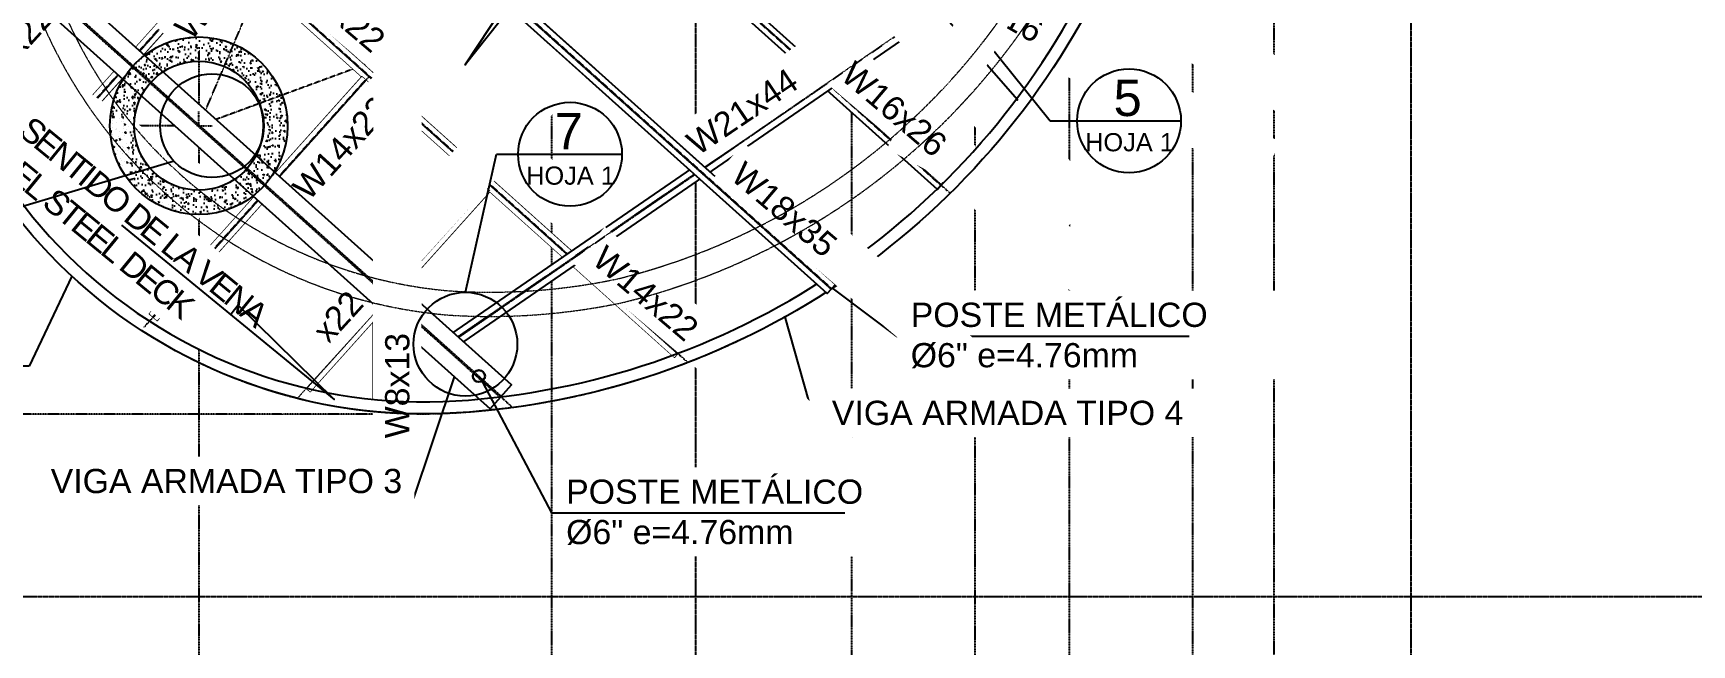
# Model space of a CAD drawing. Header units: millimetres. Extents: x 59135 to 3708801, y -250967 to 196121.
# Drawn here: x 3287168 to 3307716, y -45999 to -38423 of the extents above; entities that cross this region are included whole.
import ezdxf
from ezdxf.enums import TextEntityAlignment as Align

# ---------------------------------------------------------------- set-up
doc = ezdxf.new("R2010")
doc.units = ezdxf.units.MM
doc.header["$LTSCALE"] = 5
doc.set_wipeout_variables(frame=1)
for name, pattern in [('ACAD_ISO10W100', [18, 12, -3, 0, -3]), ('CENTER', [2, 1.25, -0.25, 0.25, -0.25]), ('CENTER2', [1.125, 0.75, -0.125, 0.125, -0.125]), ('DASHDOT', [1, 0.5, -0.25, 0, -0.25]), ('HIDDEN', [0.375, 0.25, -0.125])]:
    doc.linetypes.add(name, pattern=pattern)
for name, color, linetype in [('A-ejes', 251, 'ACAD_ISO10W100'), ('EE-5', 7, 'Continuous'), ('EE-ACHURADOS', 9, 'Continuous'), ('EE-CARPETA 51', 250, 'HIDDEN'), ('EE-CENTROS', 8, 'CENTER'), ('EE-COLUMNAS CONCRETO', 11, 'Continuous'), ('EE-COTAS', 1, 'Continuous'), ('EE-DETALLES', 1, 'Continuous'), ('EE-EJES', 8, 'DASHDOT'), ('EE-OCULTAS', 252, 'HIDDEN'), ('EE-OCULTO', 252, 'HIDDEN'), ('EE-PMETALICO 6x4.76', 70, 'Continuous'), ('EE-TEXTO 1', 4, 'Continuous'), ('EE-TEXTO 2', 2, 'Continuous'), ('EE-V ARMADA TIPO 3', 41, 'Continuous'), ('EE-V ARMADA TIPO 4', 130, 'Continuous'), ('EE-W14x22', 30, 'Continuous'), ('EE-W16x26', 211, 'Continuous'), ('EE-W18x35', 255, 'Continuous'), ('EE-W21x44', 132, 'Continuous'), ('EE-W8x13', 65, 'Continuous'), ('EST-CAMBIO SECCION VIGAS', 240, 'HIDDEN')]:
    doc.layers.add(name, color=color, linetype=linetype)
doc.styles.add('ARIAL EE', font='arial.ttf')
doc.dimstyles.new('EE 1_STANDAR', dxfattribs={"dimtxt": 2, "dimasz": 1.5, "dimexe": 1, "dimexo": 0.5, "dimgap": 0.8, "dimtad": 1, "dimdec": 0, "dimdsep": 46, "dimtxsty": 'ARIAL EE', "dimcen": 0.09, "dimclrd": 256, "dimclre": 256, "dimclrt": 2, "dimadec": 0, "dimazin": 0, "dimtfac": 1, "dimtdec": 0, "dimtofl": 0, "dimtmove": 1, "dimatfit": 2, "dimfxl": 1, "dimtolj": 1, "dimlwd": -1, "dimlwe": -1, "dimarcsym": 1})

# ---------------------------------------------------------------- blocks, each defined once
blk = doc.blocks.new('EJES ARQUITECTONICOS(10-12-2012)')
at = {"layer": 'EE-EJES', "linetype": 'CENTER2', "ltscale": 2.5}
for p, q in [((6160, -10556), (6160, 59255)), ((15017, 59255), (15017, -10556)), ((-11196, -5830), (76893, -5830))]:
    blk.add_line(p, q, dxfattribs=at)
blk = doc.blocks.new('*U118')
blk.add_wipeout([(-70, 1275), (70, 1275), (70, -2828), (-70, -2828)])
blk.add_lwpolyline([(-70, 1275), (70, 1275), (70, -2828), (-70, -2828)], close=True)
at = {"layer": 'EE-OCULTAS'}
for p, q in [((-3, 1275), (-3, -2828)), ((3, 1275), (3, -2828))]:
    blk.add_line(p, q, dxfattribs=at)
blk = doc.blocks.new('*U226')
blk.add_lwpolyline([(-51, 1131), (51, 1131), (51, 0), (-51, 0)], close=True)
blk.add_wipeout([(-51, 1131), (51, 1131), (51, 0), (-51, 0)])
at = {"layer": 'EE-OCULTAS'}
for p, q in [((-3, 1131), (-3, 0)), ((3, 1131), (3, 0))]:
    blk.add_line(p, q, dxfattribs=at)
blk = doc.blocks.new('*U262')
blk.add_lwpolyline([(-64, 174), (63, 174), (63, -11981), (-64, -11981)], close=True)
blk.add_wipeout([(-64, 174), (63, 174), (63, -11981), (-64, -11981)])
at = {"layer": 'EE-OCULTAS'}
for p, q in [((-3, -11981), (-3, 174)), ((3, -11981), (3, 174))]:
    blk.add_line(p, q, dxfattribs=at)
blk = doc.blocks.new('*U263')
blk.add_wipeout([(-70, 399), (70, 399), (70, -13722), (-70, -13722)])
blk.add_lwpolyline([(-70, 399), (70, 399), (70, -13722), (-70, -13722)], close=True)
at = {"layer": 'EE-OCULTAS'}
for p, q in [((-3, 399), (-3, -13722)), ((3, 399), (3, -13722))]:
    blk.add_line(p, q, dxfattribs=at)
blk = doc.blocks.new('*U237')
blk.add_lwpolyline([(-64, 1889), (63, 1889), (63, -2054), (-64, -2054)], close=True)
blk.add_wipeout([(-64, 1889), (63, 1889), (63, -2054), (-64, -2054)])
at = {"layer": 'EE-OCULTAS'}
for p, q in [((-3, -2054), (-3, 1889)), ((3, -2054), (3, 1889))]:
    blk.add_line(p, q, dxfattribs=at)
blk = doc.blocks.new('*U238')
blk.add_lwpolyline([(-64, 1889), (63, 1889), (63, -1518), (-64, -1518)], close=True)
blk.add_wipeout([(-64, 1889), (63, 1889), (63, -1518), (-64, -1518)])
at = {"layer": 'EE-OCULTAS'}
for p, q in [((-3, -1518), (-3, 1889)), ((3, -1518), (3, 1889))]:
    blk.add_line(p, q, dxfattribs=at)
blk = doc.blocks.new('*U239')
blk.add_lwpolyline([(-64, 1889), (63, 1889), (63, -1442), (-64, -1442)], close=True)
blk.add_wipeout([(-64, 1889), (63, 1889), (63, -1442), (-64, -1442)])
at = {"layer": 'EE-OCULTAS'}
for p, q in [((-3, -1442), (-3, 1889)), ((3, -1442), (3, 1889))]:
    blk.add_line(p, q, dxfattribs=at)
blk = doc.blocks.new('*U240')
blk.add_wipeout([(-82, 525), (82, 525), (82, -7560), (-82, -7560)]).dxf.layer = 'EE-W21x44'
at = {"layer": 'EE-CENTROS'}
for points in [[(-4, -7560), (-4, 525)], [(4, -7560), (4, 525)]]:
    blk.add_lwpolyline(points, dxfattribs=at)
at = {"layer": 'EE-W21x44'}
blk.add_lwpolyline([(-82, 525), (82, 525), (82, -7560), (-82, -7560)], close=True, dxfattribs=at)
blk = doc.blocks.new('POSTE M 6x4.76')
at = {"layer": 'EE-ACHURADOS'}
h = blk.add_hatch(color=256, dxfattribs=at)
h.dxf.hatch_style = 1
h.paths.add_polyline_path([(-102, -37, 1), (51, -37, 1)])
h.paths.add_polyline_path([(46, -37, -1), (-97, -37, -1)], flags=16)
at = {"layer": 'EE-PMETALICO 6x4.76'}
for radius in [76.2, 71.4]:
    blk.add_circle((-26, -37), radius, dxfattribs=at)
blk = doc.blocks.new('*U208')
blk.add_wipeout([(-200, 1059), (200, 1059), (200, -8631), (-200, -8631)]).dxf.layer = 'EE-V ARMADA TIPO 3'
at = {"layer": 'EE-CENTROS'}
for p, q in [((-8, -8631), (-8, 1059)), ((8, -8631), (8, 1059))]:
    blk.add_line(p, q, dxfattribs=at)
at = {"layer": 'EE-V ARMADA TIPO 3'}
blk.add_lwpolyline([(-200, 1059), (200, 1059), (200, -8631), (-200, -8631)], close=True, dxfattribs=at)
blk = doc.blocks.new('ITEM DETALLE')
at = {"layer": 'EE-5'}
blk.add_line((-4.29, 0), (4.29, 0), dxfattribs=at)
blk.add_circle((0, 0), 4.29, dxfattribs=at)
at = {"layer": 'EE-TEXTO 1', "style": 'ARIAL EE'}
blk.add_attdef('X', text='', height=3, dxfattribs=at).set_placement((-0.11, 1.9), align=Align.MIDDLE_CENTER)
at = {"layer": 'EE-TEXTO 2', "style": 'ARIAL EE'}
blk.add_attdef('###', text='', height=1.5, dxfattribs=at).set_placement((0.04, -1.76), align=Align.MIDDLE_CENTER)
blk = doc.blocks.new('*U540')
blk.add_wipeout([(-76, 8955), (76, 8955), (76, -4752), (-76, -4752)])
blk.add_lwpolyline([(-76, 8955), (76, 8955), (76, -4752), (-76, -4752)], close=True)
at = {"layer": 'EE-OCULTO'}
for p, q in [((-4, -4752), (-4, 8955)), ((4, -4752), (4, 8955))]:
    blk.add_line(p, q, dxfattribs=at)
blk = doc.blocks.new('COLUMNA CONCRETO')
at = {"layer": 'EE-ACHURADOS'}
h = blk.add_hatch(dxfattribs=at)
h.set_pattern_fill('AR-CONC', color=256)
h.set_pattern_definition([(50, (-2321747.4, -250169.48), (182.184669, -15.939086), [19.05, -209.55]), (355, (-2321747.4, -250169.48), (-35.243421, 191.056845), [15.24, -167.640584]), (100.451445, (-2321732.22, -250170.81), (146.941247, 175.117752), [16.190009, -178.090245]), (46.1842, (-2321747.4, -250118.68), (271.07904, -42.042328), [28.575, -314.325]), (96.635558, (-2321724.8, -250122.2), (237.404134, 247.426125), [24.285023, -267.135608]), (351.184151, (-2321747.4, -250118.68), (237.404134, 247.426125), [22.859967, -251.459732]), (21, (-2321722, -250131.38), (151.614391, -102.265198), [19.05, -209.55]), (326, (-2321722, -250131.38), (61.802028, 184.187966), [15.24, -167.64]), (71.451445, (-2321709.37, -250139.9), (213.416419, 81.922769), [16.190009, -178.089938]), (37.5, (-2321747.4, -250169.485), (3.0886033, 84.5550389), [0, -165.608, 0, -170.18, 0, -168.275]), (7.5, (-2321747.4, -250169.485), (66.8196625, 100.1805748), [0, -97.028, 0, -161.798, 0, -64.135]), (327.5, (-2321804.044, -250169.485), (135.5905952, -5.728744), [0, -63.5, 0, -198.12, 0, -262.89]), (317.5, (-2321829.44, -250169.48), (148.1291814, 25.426491), [0, -82.55, 0, -131.572, 0, -186.69])])
h.paths.add_polyline_path([(-1100, 0, 1), (1100, 0, 1)])
h.paths.add_polyline_path([(800, 0, -1), (-800, 0, -1)], flags=16)
at = {"layer": 'EE-COLUMNAS CONCRETO'}
for radius in [1100, 800]:
    blk.add_circle((0, 0), radius, dxfattribs=at)
at = {"layer": 'EE-EJES'}
for q in [(0, 175), (168, 0)]:
    blk.add_line((0, 0), q, dxfattribs=at)

msp = doc.modelspace()

# ---------------------------------------------------------------- linework, layer by layer
at = {"layer": 'A-ejes', "ltscale": 0.05}
msp.add_line((3289223.4, -39569.3), (3293595.1, -29267.3), dxfattribs=at)
at = {"layer": 'EE-OCULTAS'}
for p, q in [((3302538.4, -25826.4), (3302538.4, -47566.1)), ((3293590.5, -29267.3), (3293590.5, -47566.1)), ((3289218.6, -29771.6), (3289218.6, -47566.1)), ((3298834.2, -34039.5), (3298834.2, -47331.3)), ((3301530.7, -35568.8), (3301530.7, -47725.9)), ((3297304.9, -36736), (3297304.9, -47569.2)), ((3300001.4, -38265.3), (3300001.4, -47911.2)), ((3289218.6, -39569.3), (3278393.9, -39569.3)), ((3292001, -43140.5), (3278393.9, -43140.5))]:
    msp.add_line(p, q, dxfattribs=at)

# ---------------------------------------------------------------- block references
at = {"layer": 'EE-EJES'}
msp.add_blockref('EJES ARQUITECTONICOS(10-12-2012)', (3289218.6, -39569.3), dxfattribs=at)

# ---------------------------------------------------------------- leaders
at = {"layer": 'EE-COTAS', "annotation_type": 0, "has_hookline": 1, "hookline_direction": 0, "text_width": 4332.8}
msp.add_leader([(3296476.5, -41922.7), (3296892.8, -43399.9), (3296894.3, -43399.9)], dimstyle='EE 1_STANDAR', override={"dimscale": 0, "dimgap": 0.8, "dimtad": 1, "dimfxl": 0.0015, "dimtfill": 1}, dxfattribs=at)

# ---------------------------------------------------------------- next in the draw order: block references
at = {"layer": 'EE-W16x26', "rotation": 41.14249472395423}
msp.add_blockref('*U118', (3297447.7, -37161), dxfattribs=at)
at = {"layer": 'EE-W8x13', "rotation": 180.0000000000008}
msp.add_blockref('*U226', (3291436.5, -41830.8), dxfattribs=at)

# ---------------------------------------------------------------- next in the draw order: texts
at = {"layer": 'EE-COTAS', "color": 2, "insert": (3301416.6, -43279.9), "char_height": 300, "width": 4402.361, "attachment_point": 9, "style": 'ARIAL EE', "bg_fill": 2}
msp.add_mtext('VIGA ARMADA TIPO 4', dxfattribs=at)

# ---------------------------------------------------------------- next in the draw order: linework, layer by layer
at = {"layer": 'A-ejes', "ltscale": 0.05}
msp.add_line((3297403.5, -36562), (3289223.4, -39569.3), dxfattribs=at)
at = {"layer": 'EE-EJES'}
for points in [[(3287794.7, -30773.9), (3298527.7, -40405.8)], [(3286739.1, -32332.4), (3297056.3, -41591.2)], [(3285983.4, -34160.1), (3295279.5, -42502.6)]]:
    msp.add_lwpolyline(points, dxfattribs=at)

# ---------------------------------------------------------------- next in the draw order: block references
at = {"layer": 'EE-W14x22', "rotation": 48.094885721132}
msp.add_blockref('*U262', (3286237, -34387.7), dxfattribs=at)

# ---------------------------------------------------------------- next in the draw order: texts
at = {"layer": 'EE-TEXTO 2', "color": 2, "insert": (3290387.9, -37459.1), "char_height": 300, "width": 4650.833, "attachment_point": 1, "rotation": 319.6355, "style": 'ARIAL EE', "bg_fill": 2}
msp.add_mtext('W14x22', dxfattribs=at)

# ---------------------------------------------------------------- next in the draw order: leaders
at = {"layer": 'EE-COTAS', "annotation_type": 0, "has_hookline": 1, "hookline_direction": 1, "text_width": 4332.8}
msp.add_leader([(3287647.1, -41432.1), (3287116.5, -42548.5), (3287115, -42548.5)], dimstyle='EE 1_STANDAR', override={"dimscale": 0, "dimgap": 0.8, "dimtad": 1, "dimfxl": 0.0015, "dimtfill": 1}, dxfattribs=at)

# ---------------------------------------------------------------- next in the draw order: block references
at = {"layer": 'EE-W16x26', "rotation": 48.09488572113527}
msp.add_blockref('*U263', (3288203.4, -31140.6), dxfattribs=at)

# ---------------------------------------------------------------- next in the draw order: linework, layer by layer
at = {"layer": 'EE-EJES'}
msp.add_lwpolyline([(3286811.1, -40509.9), (3289598.3, -37404.1)], dxfattribs=at)

# ---------------------------------------------------------------- next in the draw order: block references
at = {"layer": 'EE-W14x22', "rotation": 318.0948857211407}
msp.add_blockref('*U237', (3288294.3, -38857.1), dxfattribs=at)

# ---------------------------------------------------------------- next in the draw order: linework, layer by layer
at = {"layer": 'EE-EJES'}
msp.add_lwpolyline([(3288543, -42064.1), (3291330.1, -38958.3)], dxfattribs=at)

# ---------------------------------------------------------------- next in the draw order: block references
at = {"layer": 'EE-W14x22', "rotation": 318.0948857211407}
msp.add_blockref('*U238', (3287178, -37855.2), dxfattribs=at)
at = {"layer": 'EE-W14x22', "xscale": -1, "rotation": 318.0948857211197}
msp.add_blockref('*U237', (3290026.2, -40411.3), dxfattribs=at)

# ---------------------------------------------------------------- next in the draw order: linework, layer by layer
at = {"layer": 'EE-EJES'}
msp.add_lwpolyline([(3290438.1, -42946.8), (3292818.6, -40294.1)], dxfattribs=at)

# ---------------------------------------------------------------- next in the draw order: block references
at = {"layer": 'EE-W14x22', "xscale": -1, "rotation": 318.0948857211307}
msp.add_blockref('*U239', (3291514.7, -41747.1), dxfattribs=at)

# ---------------------------------------------------------------- next in the draw order: texts
at = {"layer": 'EE-TEXTO 2', "color": 2, "insert": (3291393.2, -41188.5), "char_height": 300, "width": 4650.833, "attachment_point": 1, "rotation": 47.74039, "style": 'ARIAL EE', "bg_fill": 2}
msp.add_mtext('W14x22', dxfattribs=at)

# ---------------------------------------------------------------- next in the draw order: leaders
at = {"layer": 'EE-COTAS', "annotation_type": 0, "has_hookline": 1, "hookline_direction": 1, "text_width": 4334}
msp.add_leader([(3292391.1, -42654.4), (3291860.5, -44244.2), (3291859, -44244.2)], dimstyle='EE 1_STANDAR', override={"dimscale": 0, "dimgap": 0.8, "dimtad": 1, "dimfxl": 0.0015, "dimtfill": 1}, dxfattribs=at)

# ---------------------------------------------------------------- next in the draw order: texts
at = {"layer": 'EE-COTAS', "color": 2, "insert": (3291739, -44124.2), "char_height": 300, "width": 4402.361, "attachment_point": 9, "style": 'ARIAL EE', "bg_fill": 2}
msp.add_mtext('VIGA ARMADA TIPO 3', dxfattribs=at)
at = {"layer": 'EE-TEXTO 2', "color": 2, "insert": (3290359.7, -40310.6), "char_height": 300, "width": 4650.833, "attachment_point": 1, "rotation": 47.74039, "style": 'ARIAL EE', "bg_fill": 2}
msp.add_mtext('W14x22', dxfattribs=at)

# ---------------------------------------------------------------- next in the draw order: texts
at = {"layer": 'EE-TEXTO 2', "color": 2, "insert": (3288896.6, -38326.6), "char_height": 300, "width": 4650.833, "attachment_point": 1, "rotation": 47.74039, "style": 'ARIAL EE', "bg_fill": 2}
msp.add_mtext('W14x22', dxfattribs=at)

# ---------------------------------------------------------------- next in the draw order: block references
at = {"layer": 'EE-W21x44', "rotation": 124.557493648977}
msp.add_blockref('*U240', (3292701.8, -42005.1), dxfattribs=at)

# ---------------------------------------------------------------- next in the draw order: linework, layer by layer
at = {"layer": 'EE-COTAS'}
msp.add_lwpolyline([(3294639.9, -36147.7), (3292517.8, -38813.8), (3293434.5, -37423), (3293551, -37515.7)], dxfattribs=at)

# ---------------------------------------------------------------- next in the draw order: texts
at = {"layer": 'EE-TEXTO 2', "color": 2, "insert": (3294268, -41033.6), "char_height": 300, "width": 4650.833, "attachment_point": 1, "rotation": 319.6355, "style": 'ARIAL EE', "bg_fill": 2}
msp.add_mtext('W14x22', dxfattribs=at)

# ---------------------------------------------------------------- next in the draw order: block references
at = {"layer": 'EE-PMETALICO 6x4.76'}
msp.add_blockref('POSTE M 6x4.76', (3296749, -41255.8), dxfattribs=at)

# ---------------------------------------------------------------- next in the draw order: texts
at = {"layer": 'EE-COTAS', "color": 2, "insert": (3293770.6, -44763.4), "char_height": 300, "width": 4402.361, "attachment_point": 7, "style": 'ARIAL EE', "bg_fill": 2}
msp.add_mtext('POSTE METÁLICO %%C6" e=4.76mm', dxfattribs=at)
at = {"layer": 'EE-TEXTO 2', "color": 2, "insert": (3297347.5, -38751.7), "char_height": 300, "width": 4650.833, "attachment_point": 1, "rotation": 319.6355, "style": 'ARIAL EE', "bg_fill": 2}
msp.add_mtext('W16x26', dxfattribs=at)

# ---------------------------------------------------------------- next in the draw order: texts
at = {"layer": 'EE-TEXTO 2', "color": 2, "insert": (3295232.1, -39699.8), "char_height": 300, "width": 4650.833, "attachment_point": 1, "rotation": 33.9788, "style": 'ARIAL EE', "bg_fill": 2}
msp.add_mtext('W21x44', dxfattribs=at)

# ---------------------------------------------------------------- next in the draw order: linework, layer by layer
at = {"layer": 'EE-EJES'}
for points in [[(3297185.2, -36860.6), (3299409.9, -39407)], [(3292269.5, -42302.9), (3298811, -37797.3)]]:
    msp.add_lwpolyline(points, dxfattribs=at)

# ---------------------------------------------------------------- next in the draw order: texts
at = {"layer": 'EE-COTAS', "color": 2, "insert": (3298039.4, -42572.8), "char_height": 300, "width": 4402.361, "attachment_point": 7, "style": 'ARIAL EE', "bg_fill": 2}
msp.add_mtext('POSTE METÁLICO %%C6" e=4.76mm', dxfattribs=at)
at = {"layer": 'EE-TEXTO 2', "color": 2, "char_height": 300, "width": 4650.833, "attachment_point": 1, "style": 'ARIAL EE', "bg_fill": 2}
for s, insert, rotation in [('W16x26', (3297097.8, -36955.8), 311.68345), ('W14x22', (3290024.3, -42724), 47.74039)]:
    msp.add_mtext(s, dxfattribs=dict(at, insert=insert, rotation=rotation))

# ---------------------------------------------------------------- next in the draw order: texts
for s, insert, rotation in [('W14x22', (3286190, -39177.6), 47.74039), ('W12x16', (3298379.1, -37533.1), 330.34161)]:
    msp.add_mtext(s, dxfattribs=dict(at, insert=insert, rotation=rotation))

# ---------------------------------------------------------------- next in the draw order: leaders
at = {"layer": 'EE-COTAS', "annotation_type": 0, "has_hookline": 1, "hookline_direction": 0, "text_width": 3628.2}
msp.add_leader([(3296766.3, -41355.7), (3297860, -42174.2), (3297861.5, -42174.2)], dimstyle='EE 1_STANDAR', override={"dimscale": 0, "dimgap": 0.8, "dimtad": 1, "dimfxl": 0.0015, "dimtfill": 1}, dxfattribs=at)

# ---------------------------------------------------------------- next in the draw order: linework, layer by layer
at = {"layer": 'EE-COTAS'}
msp.add_lwpolyline([(3288262, -40801.2), (3285625.8, -38642.1), (3287003.7, -39578.1), (3286909.3, -39693.3)], dxfattribs=at)

# ---------------------------------------------------------------- next in the draw order: block references
at = {"layer": 'EE-COTAS', "xscale": 150, "yscale": 150, "zscale": 150}
msp.add_blockref('ITEM DETALLE', (3300743.6, -39509.8), dxfattribs=at).add_auto_attribs({'X': '5', '###': 'HOJA 1'})

# ---------------------------------------------------------------- next in the draw order: leaders
at = {"layer": 'EE-DETALLES'}
msp.add_leader([(3298834.2, -38349.6), (3299768.3, -39509.8), (3300100.7, -39509.8)], dimstyle='EE 1_STANDAR', override={"dimscale": 0, "dimgap": 0.8, "dimtad": 1}, dxfattribs=at)

# ---------------------------------------------------------------- next in the draw order: texts
at = {"layer": 'EE-TEXTO 2', "color": 2, "insert": (3287156.4, -39434.1), "char_height": 300, "width": 4517.44, "attachment_point": 1, "rotation": 320.68301, "style": 'ARIAL EE', "bg_fill": 2}
msp.add_mtext('{\\T0.85;SENTIDO DE LA VENA DEL STEEL DECK}', dxfattribs=at)

# ---------------------------------------------------------------- next in the draw order: linework, layer by layer
at = {"layer": 'EE-COTAS'}
msp.add_lwpolyline([(3288262, -40801.2), (3290898.3, -42960.2), (3289709.1, -41793.8), (3289614.8, -41909)], dxfattribs=at)
at = {"layer": 'EE-EJES'}
msp.add_lwpolyline([(3285605.1, -36326.5), (3293108.2, -43059.8)], dxfattribs=at)

# ---------------------------------------------------------------- next in the draw order: block references
at = {"layer": 'EE-V ARMADA TIPO 3', "xscale": -1, "rotation": 228.0948857211206}
msp.add_blockref('*U208', (3292172.7, -42220.3), dxfattribs=at)

# ---------------------------------------------------------------- next in the draw order: linework, layer by layer
at = {"layer": 'EE-EJES'}
msp.add_line((3291436.5, -41830.8), (3291436.5, -43115.6), dxfattribs=at)

# ---------------------------------------------------------------- next in the draw order: block references
at = {"layer": 'EE-COTAS', "xscale": 150, "yscale": 150, "zscale": 150}
msp.add_blockref('ITEM DETALLE', (3293818.7, -39923.4), dxfattribs=at).add_auto_attribs({'X': '7', '###': 'HOJA 1'})
at = {"layer": 'EE-PMETALICO 6x4.76'}
msp.add_blockref('POSTE M 6x4.76', (3292716.1, -42633.5), dxfattribs=at)

# ---------------------------------------------------------------- next in the draw order: texts
at = {"layer": 'EE-TEXTO 2', "color": 2, "insert": (3285411.2, -37771.7), "char_height": 300, "width": 4650.833, "attachment_point": 1, "rotation": 327.34599, "style": 'ARIAL EE', "bg_fill": 2}
msp.add_mtext('W8x13', dxfattribs=at)

# ---------------------------------------------------------------- next in the draw order: leaders
at = {"layer": 'EE-COTAS', "annotation_type": 0, "has_hookline": 1, "hookline_direction": 0, "text_width": 3628.2}
msp.add_leader([(3292728.6, -42739.4), (3293591.2, -44364.8), (3293592.7, -44364.8)], dimstyle='EE 1_STANDAR', override={"dimscale": 0, "dimgap": 0.8, "dimtad": 1, "dimfxl": 0.0015, "dimtfill": 1}, dxfattribs=at)
at = {"layer": 'EE-DETALLES'}
msp.add_leader([(3292522.9, -41632.5), (3292907.8, -39923.4), (3293175.9, -39923.4)], dimstyle='EE 1_STANDAR', override={"dimscale": 0, "dimgap": 0.8, "dimtad": 1}, dxfattribs=at)

# ---------------------------------------------------------------- next in the draw order: texts
at = {"layer": 'EE-TEXTO 2', "color": 2, "insert": (3291527.3, -43440.7), "char_height": 300, "width": 4650.833, "attachment_point": 1, "rotation": 89.94831, "style": 'ARIAL EE', "bg_fill": 2}
msp.add_mtext('W8x13', dxfattribs=at)

# ---------------------------------------------------------------- next in the draw order: linework, layer by layer
at = {"layer": 'EE-CARPETA 51', "lineweight": 0}
for points in [[(3327354.1, -26696.6, 0.0636478), (3322513.7, -28421.6, 0.0914808), (3316667.5, -32883.5, -0.2898684), (3308484.6, -34117, 0.2944555), (3301250.2, -36479.9, 0.0597476), (3300365.8, -37878.7, -0.2723459), (3292249.5, -43135.7, -0.208505), (3287483.1, -41274.4, -0.2019549), (3285591.8, -36661, -0.1117815), (3286614.1, -32571.5, -0.0693389), (3288102, -30423.2, -0.1984586), (3294711.8, -27349.8, -0.0295508), (3295469.2, -27365.8, 0.3361419), (3299562.7, -24696.8, 0.2695939), (3298818.7, -20604.7, 0.0789653), (3297824.5, -19759.3, -0.2518798), (3292795.4, -11190.7, -0.4367966), (3300116.3, -3911, -0.1966653), (3307331.3, -7231, -0.0506621), (3308614, -8918.6, -0.0533322), (3309568.4, -10934.8, 0.6589007), (3330099.9, -11102.7)], [(3330236.2, -11165.4, -0.6590495), (3309427.5, -10986.2, 0.1043286), (3307221.7, -7333.4, 0.1966618), (3300110, -4060.9, 0.4367848), (3292945.3, -11185.2, 0.2384225), (3297461.3, -19347.2, 0.0126959), (3297902.7, -19631.2, -0.3569411), (3299703.5, -24748.4, -0.3361202), (3295457.9, -27515.4, 0.0295651), (3294717.9, -27499.7, 0.1986696), (3288212.3, -30524.8, 0.0693389), (3286748, -32639.1, 0.1117556), (3285741.8, -36663.3, 0.201915), (3287588.9, -41168.1, 0.2084921), (3292243.4, -42985.8, 0.2718213), (3300223.2, -37828.2, -0.0566602), (3301082.6, -36449.1, -0.298151), (3308534.4, -33974.9, 0.2899658), (3316562.5, -32776, -0.0910097), (3322419.9, -28301, -0.0637216), (3327299.5, -26555, -0.1065376)]]:
    msp.add_lwpolyline(points, format="xyb", dxfattribs=at)
at = {"layer": 'EE-DETALLES'}
msp.add_circle((3292522.9, -42275.4), 642.9, dxfattribs=at)
at = {"layer": 'EE-V ARMADA TIPO 4'}
for points in [[(3327354.1, -26696.6, 0.0636478), (3322513.7, -28421.6, 0.0914808), (3316667.5, -32883.5, -0.2898684), (3308484.6, -34117, 0.2944555), (3301250.2, -36479.9, 0.0597476), (3300365.8, -37878.7, -0.2723459), (3292249.5, -43135.7, -0.208505), (3287483.1, -41274.4, -0.2019549), (3285591.8, -36661, -0.1117815), (3286614.1, -32571.5, -0.0693389), (3288102, -30423.2, -0.1984586), (3294711.8, -27349.8, -0.0295508), (3295469.2, -27365.8, 0.3361419), (3299562.7, -24696.8, 0.2695939), (3298818.7, -20604.7, 0.0789653), (3297824.5, -19759.3, -0.2518798), (3292795.4, -11190.7, -0.4367966), (3300116.3, -3911, -0.1966653), (3307331.3, -7231, -0.0506621), (3308614, -8918.6, -0.0533322), (3309568.4, -10934.8, 0.6589007), (3330099.9, -11102.7)], [(3330236.2, -11165.4, -0.6590495), (3309427.5, -10986.2, 0.1043286), (3307221.7, -7333.4, 0.1966618), (3300110, -4060.9, 0.4367848), (3292945.3, -11185.2, 0.2384225), (3297461.3, -19347.2, 0.0126959), (3297902.7, -19631.2, -0.3569411), (3299703.5, -24748.4, -0.3361202), (3295457.9, -27515.4, 0.0295651), (3294717.9, -27499.7, 0.1986696), (3288212.3, -30524.8, 0.0693389), (3286748, -32639.1, 0.1117556), (3285741.8, -36663.3, 0.201915), (3287588.9, -41168.1, 0.2084921), (3292243.4, -42985.8, 0.2718213), (3300223.2, -37828.2, -0.0566602), (3301082.6, -36449.1, -0.298151), (3308534.4, -33974.9, 0.2899658), (3316562.5, -32776, -0.0910097), (3322419.9, -28301, -0.0637216), (3327299.5, -26555, -0.1065376)]]:
    msp.add_lwpolyline(points, format="xyb", dxfattribs=at)

# ---------------------------------------------------------------- next in the draw order: texts
at = {"layer": 'EE-TEXTO 2', "color": 2, "char_height": 300, "width": 4650.833, "attachment_point": 1, "style": 'ARIAL EE', "bg_fill": 2}
for s, insert, rotation in [('W18x35', (3291528.9, -36027.6), 319.6355), ('W12x16', (3299381.1, -37061.2), 330.34161)]:
    msp.add_mtext(s, dxfattribs=dict(at, insert=insert, rotation=rotation))

# ---------------------------------------------------------------- next in the draw order: block references
at = {"layer": 'EE-W18x35', "rotation": 48.09488572113455}
msp.add_blockref('*U540', (3293519.3, -38417), dxfattribs=at)

# ---------------------------------------------------------------- next in the draw order: texts
at = {"layer": 'EE-TEXTO 2', "color": 2, "insert": (3300153.7, -35699.7), "char_height": 300, "width": 4650.833, "attachment_point": 3, "rotation": 61.67701, "style": 'ARIAL EE', "bg_fill": 2}
msp.add_mtext('W12x16', dxfattribs=at)

# ---------------------------------------------------------------- next in the draw order: linework, layer by layer
at = {"layer": 'EE-DETALLES'}
msp.add_circle((3289383.3, -39569.1), 642.9, dxfattribs=at)

# ---------------------------------------------------------------- next in the draw order: block references
at = {"layer": 'EE-COLUMNAS CONCRETO'}
msp.add_blockref('COLUMNA CONCRETO', (3289218.6, -39569.3), dxfattribs=at)

# ---------------------------------------------------------------- next in the draw order: texts
at = {"layer": 'EE-TEXTO 2', "color": 2, "insert": (3295985.8, -39994.1), "char_height": 300, "width": 4650.833, "attachment_point": 1, "rotation": 319.6355, "style": 'ARIAL EE', "bg_fill": 2}
msp.add_mtext('W18x35', dxfattribs=at)

# ---------------------------------------------------------------- next in the draw order: leaders
at = {"layer": 'EE-DETALLES'}
msp.add_leader([(3288915.2, -40009.6), (3285691.6, -40971.6), (3285423.6, -40971.6)], dimstyle='EE 1_STANDAR', override={"dimscale": 0, "dimgap": 0.8, "dimtad": 1}, dxfattribs=at)

# ---------------------------------------------------------------- next in the draw order: linework, layer by layer
at = {"layer": 'EST-CAMBIO SECCION VIGAS', "lineweight": 0}
for points in [[(3298268.6, -19037.4, -0.5232005), (3298744.7, -27209.5, -0.152868), (3296037.9, -28207.1, -0.0356141), (3295313.8, -28207.1, 0.0555011), (3293695.4, -28308.1, 0.080589), (3291327.1, -29073.2, 0.2963665), (3287110.1, -36416.8, 0.0731279), (3287498, -38037.4, 0.2841043), (3292342.4, -41615.8, 0.0685904), (3294416.2, -41464.1, 0.1897044), (3299333.8, -37975, 0.0175235), (3299597.5, -37504.9, -0.0232356), (3300811.1, -35442.3, -0.316453), (3310177.2, -32251.3, 0.2601932), (3317825.4, -30557.4, -0.0611264), (3322088.7, -27681.7, -0.1699905), (3335917, -25809.1, -0.1220442)], [(3298113, -19293.9, -0.5230445), (3298560.6, -26972.7, -0.1529784), (3296019.8, -27907.6, -0.035956), (3295331.9, -27907.6, 0.055509), (3293646.9, -28012.1, 0.080488), (3291190.4, -28806.1, 0.2965378), (3286810.8, -36438.3, 0.0733413), (3287219.5, -38149, 0.2842302), (3292320.5, -41915, 0.068832), (3294483.5, -41756.5, 0.1899984), (3299587.6, -38135.1, 0.0176324), (3299863.5, -37643.6, -0.0231464), (3301058.1, -35612.8, -0.3161682), (3310092, -32539, 0.2601052), (3318023.5, -30782.7, -0.0611058), (3322224.9, -27948.9, -0.170033), (3335860.1, -26103.7, -0.1221428)]]:
    msp.add_lwpolyline(points, format="xyb", dxfattribs=at)

doc.saveas('drawing.dxf')
